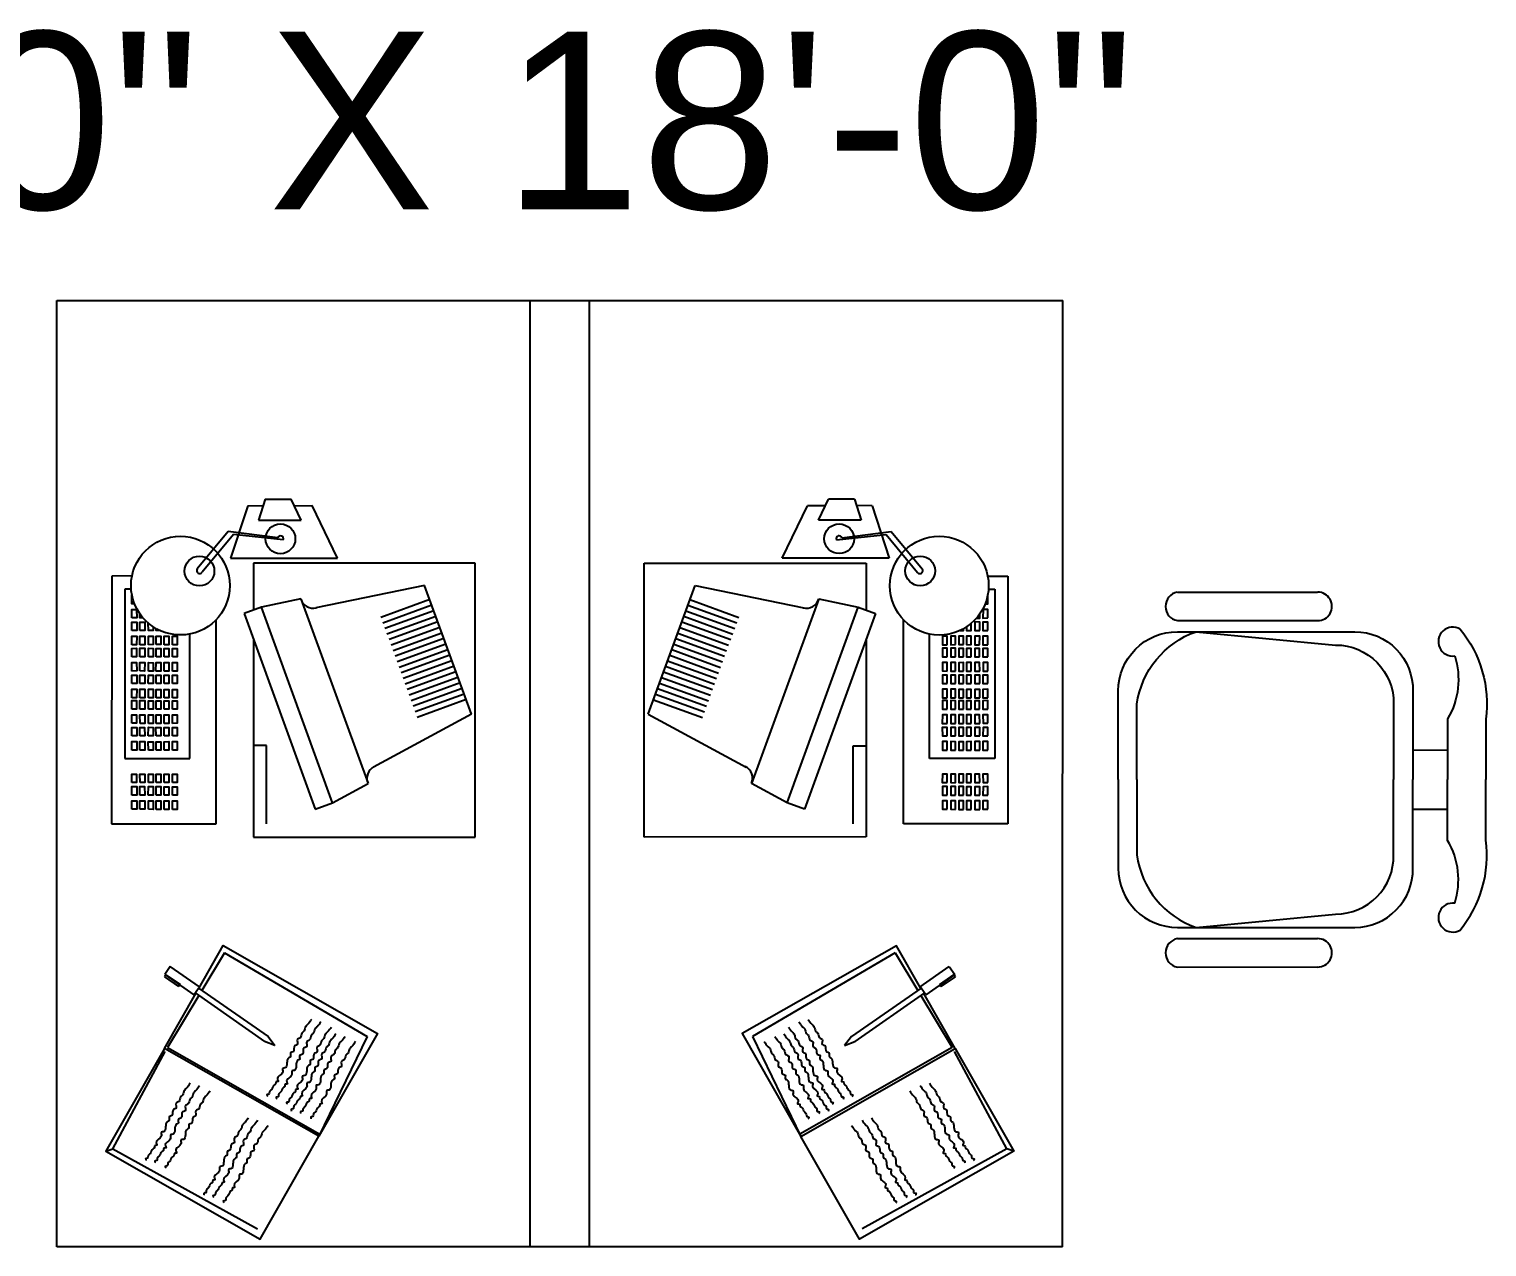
# Model space of a CAD drawing. Header units: inches. Extents: x 6322 to 85903, y -36042 to 7673.
# Drawn here: x 62094.3 to 62168.2, y 5652 to 5713.8 of the extents above; entities that cross this region are included whole.
import ezdxf
from ezdxf.enums import TextEntityAlignment as Align

# ---------------------------------------------------------------- set-up
doc = ezdxf.new("R2010")
doc.units = ezdxf.units.IN
doc.header["$LTSCALE"] = 10
doc.linetypes.add('Amconstr', pattern=[9999, 9999, 0])
for name, color, linetype in [('A-TEXT-P', 3, 'Continuous'), ('HATCH', 251, 'Continuous'), ('NOITHAT', 21, 'Continuous'), ('TIM', 14, 'Continuous')]:
    doc.layers.add(name, color=color, linetype=linetype)
doc.styles.add('1by8in-1F', font='arial.ttf', dxfattribs={"height": 6})

# ---------------------------------------------------------------- blocks, each defined once
blk = doc.blocks.new('pdf plan')
at = {"layer": 'HATCH'}
for p, q in [((388.901, 373.754), (388.918, 383.107)), ((388.918, 383.107), (394.179, 383.098)), ((393.578, 373.746), (393.594, 383.099)), ((394.163, 373.745), (394.179, 383.098)), ((394.179, 383.098), (398.856, 383.09)), ((398.839, 373.736), (398.856, 383.09)), ((392.596, 380.144), (392.113, 379.969)), ((395.167, 380.14), (395.649, 379.963)), ((392.616, 380.089), (392.133, 379.914)), ((392.636, 380.034), (392.153, 379.86)), ((392.655, 379.979), (392.173, 379.805)), ((395.127, 380.03), (395.609, 379.853)), ((395.147, 380.085), (395.629, 379.908)), ((392.675, 379.924), (392.193, 379.75)), ((392.695, 379.869), (392.213, 379.695)), ((395.067, 379.865), (395.549, 379.689)), ((395.087, 379.92), (395.569, 379.744)), ((395.107, 379.975), (395.589, 379.799)), ((392.715, 379.814), (392.233, 379.64)), ((392.735, 379.759), (392.252, 379.585)), ((392.755, 379.704), (392.272, 379.53)), ((395.007, 379.7), (395.488, 379.524)), ((395.027, 379.755), (395.509, 379.579)), ((395.047, 379.81), (395.529, 379.634)), ((392.775, 379.649), (392.292, 379.475)), ((392.795, 379.594), (392.312, 379.42)), ((394.966, 379.591), (395.448, 379.414)), ((394.986, 379.646), (395.468, 379.469)), ((392.815, 379.539), (392.332, 379.365)), ((392.815, 379.539), (392.332, 379.365)), ((392.835, 379.485), (392.352, 379.31)), ((392.854, 379.43), (392.372, 379.255)), ((394.906, 379.426), (395.388, 379.25)), ((394.926, 379.481), (395.408, 379.304)), ((394.946, 379.536), (395.428, 379.359)), ((394.946, 379.536), (395.428, 379.359)), ((392.874, 379.375), (392.392, 379.2)), ((392.894, 379.32), (392.412, 379.145)), ((392.914, 379.265), (392.432, 379.09)), ((394.846, 379.261), (395.328, 379.085)), ((394.866, 379.316), (395.348, 379.14)), ((394.886, 379.371), (395.368, 379.195)), ((392.934, 379.21), (392.451, 379.035)), ((392.954, 379.155), (392.471, 378.98)), ((394.806, 379.151), (395.288, 378.975)), ((394.826, 379.206), (395.308, 379.03)), ((398.839, 373.736), (388.901, 373.754))]:
    blk.add_line(p, q, dxfattribs=at)
for points in [[(389.678, 380.109), (389.653, 380.109), (389.653, 380.192), (389.654, 380.192)], [(398.085, 380.094), (398.11, 380.094), (398.11, 380.177), (398.109, 380.177)], [(389.763, 379.968), (389.732, 379.968), (389.732, 380.007)], [(397.999, 379.953), (398.03, 379.953), (398.03, 379.993)], [(389.862, 379.88), (389.862, 379.845), (389.815, 379.845), (389.815, 379.916)], [(389.926, 379.845), (389.891, 379.845), (389.891, 379.863)], [(397.836, 379.831), (397.871, 379.831), (397.871, 379.848)], [(397.9, 379.866), (397.9, 379.831), (397.947, 379.83), (397.947, 379.901)]]:
    blk.add_lwpolyline(points, dxfattribs=at)
for points in [[(389.653, 379.968), (389.653, 380.051), (389.7, 380.051), (389.7, 379.968)], [(398.109, 379.953), (398.11, 380.036), (398.063, 380.036), (398.062, 379.953)], [(389.653, 379.845), (389.653, 379.928), (389.7, 379.928), (389.7, 379.845)], [(389.732, 379.845), (389.732, 379.928), (389.779, 379.928), (389.779, 379.845)], [(398.03, 379.83), (398.03, 379.913), (397.983, 379.914), (397.983, 379.83)], [(398.109, 379.83), (398.109, 379.913), (398.062, 379.913), (398.062, 379.83)], [(389.652, 379.704), (389.653, 379.787), (389.7, 379.787), (389.699, 379.704)], [(389.732, 379.704), (389.732, 379.787), (389.779, 379.787), (389.779, 379.704)], [(389.815, 379.704), (389.815, 379.787), (389.862, 379.787), (389.862, 379.704)], [(389.891, 379.704), (389.891, 379.787), (389.938, 379.787), (389.938, 379.704)], [(389.97, 379.703), (389.971, 379.787), (390.018, 379.787), (390.017, 379.703)], [(390.054, 379.703), (390.054, 379.786), (390.101, 379.786), (390.101, 379.703)], [(397.708, 379.69), (397.708, 379.773), (397.661, 379.773), (397.661, 379.69)], [(397.791, 379.69), (397.791, 379.773), (397.744, 379.773), (397.744, 379.69)], [(397.87, 379.69), (397.871, 379.773), (397.824, 379.773), (397.823, 379.69)], [(397.946, 379.689), (397.946, 379.773), (397.9, 379.773), (397.899, 379.69)], [(398.029, 379.689), (398.03, 379.772), (397.983, 379.773), (397.982, 379.689)], [(398.109, 379.689), (398.109, 379.772), (398.062, 379.772), (398.062, 379.689)], [(389.652, 379.585), (389.652, 379.668), (389.699, 379.668), (389.699, 379.585)], [(389.732, 379.585), (389.732, 379.668), (389.779, 379.668), (389.779, 379.584)], [(389.815, 379.584), (389.815, 379.668), (389.862, 379.667), (389.862, 379.584)], [(389.891, 379.584), (389.891, 379.667), (389.938, 379.667), (389.938, 379.584)], [(389.97, 379.584), (389.97, 379.667), (390.017, 379.667), (390.017, 379.584)], [(390.053, 379.584), (390.053, 379.667), (390.1, 379.667), (390.1, 379.584)], [(397.708, 379.571), (397.708, 379.654), (397.661, 379.654), (397.661, 379.571)], [(397.791, 379.57), (397.791, 379.654), (397.744, 379.654), (397.744, 379.57)], [(397.87, 379.57), (397.87, 379.653), (397.823, 379.653), (397.823, 379.57)], [(397.946, 379.57), (397.946, 379.653), (397.899, 379.653), (397.899, 379.57)], [(398.029, 379.57), (398.029, 379.653), (397.982, 379.653), (397.982, 379.57)], [(398.109, 379.57), (398.109, 379.653), (398.062, 379.653), (398.062, 379.57)], [(389.652, 379.444), (389.652, 379.527), (389.699, 379.527), (389.699, 379.444)], [(389.652, 379.321), (389.652, 379.404), (389.699, 379.404), (389.699, 379.321)], [(389.731, 379.444), (389.732, 379.527), (389.779, 379.527), (389.778, 379.443)], [(389.731, 379.321), (389.731, 379.404), (389.778, 379.404), (389.778, 379.321)], [(389.814, 379.32), (389.815, 379.404), (389.861, 379.404), (389.861, 379.32)], [(389.815, 379.443), (389.815, 379.527), (389.862, 379.526), (389.862, 379.443)], [(389.89, 379.443), (389.891, 379.526), (389.938, 379.526), (389.937, 379.443)], [(389.89, 379.32), (389.89, 379.403), (389.937, 379.403), (389.937, 379.32)], [(389.97, 379.443), (389.97, 379.526), (390.017, 379.526), (390.017, 379.443)], [(389.97, 379.32), (389.97, 379.403), (390.017, 379.403), (390.017, 379.32)], [(390.053, 379.443), (390.053, 379.526), (390.1, 379.526), (390.1, 379.443)], [(390.053, 379.32), (390.053, 379.403), (390.1, 379.403), (390.1, 379.32)], [(397.707, 379.429), (397.708, 379.513), (397.661, 379.513), (397.66, 379.43)], [(397.791, 379.429), (397.791, 379.513), (397.744, 379.513), (397.744, 379.429)], [(397.87, 379.429), (397.87, 379.512), (397.823, 379.512), (397.823, 379.429)], [(397.946, 379.429), (397.946, 379.512), (397.899, 379.512), (397.899, 379.429)], [(398.029, 379.429), (398.029, 379.512), (397.982, 379.512), (397.982, 379.429)], [(398.109, 379.429), (398.109, 379.512), (398.062, 379.512), (398.062, 379.429)], [(389.652, 379.18), (389.652, 379.263), (389.699, 379.263), (389.698, 379.18)], [(389.731, 379.18), (389.731, 379.263), (389.778, 379.263), (389.778, 379.179)], [(389.814, 379.179), (389.814, 379.263), (389.861, 379.263), (389.861, 379.179)], [(389.89, 379.179), (389.89, 379.262), (389.937, 379.262), (389.937, 379.179)], [(389.97, 379.179), (389.97, 379.262), (390.017, 379.262), (390.016, 379.179)], [(390.053, 379.179), (390.053, 379.262), (390.1, 379.262), (390.1, 379.179)], [(397.707, 379.307), (397.707, 379.39), (397.66, 379.39), (397.66, 379.307)], [(397.79, 379.306), (397.79, 379.39), (397.743, 379.39), (397.743, 379.306)], [(397.87, 379.306), (397.87, 379.389), (397.823, 379.39), (397.823, 379.306)], [(397.946, 379.306), (397.946, 379.389), (397.899, 379.389), (397.899, 379.306)], [(398.029, 379.306), (398.029, 379.389), (397.982, 379.389), (397.982, 379.306)], [(398.108, 379.306), (398.108, 379.389), (398.061, 379.389), (398.061, 379.306)], [(389.651, 379.068), (389.651, 379.151), (389.698, 379.151), (389.698, 379.068)], [(389.731, 379.067), (389.731, 379.151), (389.778, 379.151), (389.778, 379.067)], [(389.814, 379.067), (389.814, 379.15), (389.861, 379.15), (389.861, 379.067)], [(389.89, 379.067), (389.89, 379.15), (389.937, 379.15), (389.937, 379.067)], [(389.969, 379.067), (389.969, 379.15), (390.016, 379.15), (390.016, 379.067)], [(390.052, 379.067), (390.053, 379.15), (390.1, 379.15), (390.099, 379.067)], [(397.707, 379.166), (397.707, 379.249), (397.66, 379.249), (397.66, 379.166)], [(397.707, 379.053), (397.707, 379.137), (397.66, 379.137), (397.66, 379.054)], [(397.79, 379.165), (397.79, 379.249), (397.743, 379.249), (397.743, 379.165)], [(397.79, 379.053), (397.79, 379.136), (397.743, 379.137), (397.743, 379.053)], [(397.869, 379.053), (397.869, 379.136), (397.823, 379.136), (397.822, 379.053)], [(397.87, 379.165), (397.87, 379.248), (397.823, 379.248), (397.823, 379.165)], [(397.945, 379.165), (397.946, 379.248), (397.899, 379.248), (397.898, 379.165)], [(397.945, 379.053), (397.945, 379.136), (397.898, 379.136), (397.898, 379.053)], [(398.028, 379.053), (398.028, 379.136), (397.982, 379.136), (397.981, 379.053)], [(398.029, 379.165), (398.029, 379.248), (397.982, 379.248), (397.982, 379.165)], [(398.108, 379.165), (398.108, 379.248), (398.061, 379.248), (398.061, 379.165)], [(398.108, 379.053), (398.108, 379.136), (398.061, 379.136), (398.061, 379.053)], [(389.651, 378.927), (389.651, 379.01), (389.698, 379.01), (389.698, 378.927)], [(389.731, 378.926), (389.731, 379.01), (389.778, 379.01), (389.778, 378.926)], [(389.814, 378.926), (389.814, 379.009), (389.861, 379.009), (389.861, 378.926)], [(389.89, 378.926), (389.89, 379.009), (389.937, 379.009), (389.937, 378.926)], [(389.969, 378.926), (389.969, 379.009), (390.016, 379.009), (390.016, 378.926)], [(390.052, 378.926), (390.052, 379.009), (390.099, 379.009), (390.099, 378.926)], [(397.706, 378.912), (397.707, 378.996), (397.66, 378.996), (397.659, 378.912)], [(397.79, 378.912), (397.79, 378.995), (397.743, 378.996), (397.743, 378.912)], [(397.869, 378.912), (397.869, 378.995), (397.822, 378.995), (397.822, 378.912)], [(397.945, 378.912), (397.945, 378.995), (397.898, 378.995), (397.898, 378.912)], [(398.028, 378.912), (398.028, 378.995), (397.981, 378.995), (397.981, 378.912)], [(398.108, 378.912), (398.108, 378.995), (398.061, 378.995), (398.061, 378.912)], [(389.651, 378.804), (389.651, 378.887), (389.698, 378.887), (389.698, 378.804)], [(389.73, 378.803), (389.73, 378.887), (389.777, 378.887), (389.777, 378.803)], [(389.813, 378.803), (389.814, 378.887), (389.861, 378.886), (389.86, 378.803)], [(389.889, 378.803), (389.889, 378.886), (389.936, 378.886), (389.936, 378.803)], [(389.969, 378.803), (389.969, 378.886), (390.016, 378.886), (390.016, 378.803)], [(390.052, 378.803), (390.052, 378.886), (390.099, 378.886), (390.099, 378.803)], [(397.706, 378.789), (397.706, 378.873), (397.659, 378.873), (397.659, 378.79)], [(397.789, 378.789), (397.79, 378.872), (397.743, 378.873), (397.742, 378.789)], [(397.869, 378.789), (397.869, 378.872), (397.822, 378.872), (397.822, 378.789)], [(397.945, 378.789), (397.945, 378.872), (397.898, 378.872), (397.898, 378.789)], [(398.028, 378.789), (398.028, 378.872), (397.981, 378.872), (397.981, 378.789)], [(398.107, 378.789), (398.108, 378.872), (398.061, 378.872), (398.06, 378.789)], [(389.651, 378.663), (389.651, 378.746), (389.698, 378.746), (389.698, 378.663)], [(389.73, 378.662), (389.73, 378.746), (389.777, 378.746), (389.777, 378.662)], [(389.813, 378.662), (389.813, 378.745), (389.86, 378.745), (389.86, 378.662)], [(389.889, 378.662), (389.889, 378.745), (389.936, 378.745), (389.936, 378.662)], [(389.969, 378.662), (389.969, 378.745), (390.016, 378.745), (390.016, 378.662)], [(390.052, 378.662), (390.052, 378.745), (390.099, 378.745), (390.099, 378.662)], [(397.706, 378.648), (397.706, 378.732), (397.659, 378.732), (397.659, 378.649)], [(397.789, 378.648), (397.789, 378.731), (397.742, 378.732), (397.742, 378.648)], [(397.869, 378.648), (397.869, 378.731), (397.822, 378.731), (397.822, 378.648)], [(397.945, 378.648), (397.945, 378.731), (397.898, 378.731), (397.898, 378.648)], [(398.028, 378.648), (398.028, 378.731), (397.981, 378.731), (397.981, 378.648)], [(398.107, 378.648), (398.107, 378.731), (398.06, 378.731), (398.06, 378.648)], [(389.65, 378.341), (389.65, 378.424), (389.697, 378.424), (389.697, 378.341)], [(389.73, 378.341), (389.73, 378.424), (389.777, 378.424), (389.777, 378.341)], [(389.813, 378.341), (389.813, 378.424), (389.86, 378.424), (389.86, 378.34)], [(389.889, 378.34), (389.889, 378.424), (389.936, 378.423), (389.936, 378.34)], [(389.968, 378.34), (389.968, 378.423), (390.015, 378.423), (390.015, 378.34)], [(390.051, 378.34), (390.051, 378.423), (390.098, 378.423), (390.098, 378.34)], [(397.705, 378.327), (397.706, 378.41), (397.659, 378.41), (397.658, 378.327)], [(397.789, 378.326), (397.789, 378.41), (397.742, 378.41), (397.742, 378.327)], [(397.868, 378.326), (397.868, 378.409), (397.821, 378.41), (397.821, 378.326)], [(397.944, 378.326), (397.944, 378.409), (397.897, 378.409), (397.897, 378.326)], [(398.027, 378.326), (398.027, 378.409), (397.98, 378.409), (397.98, 378.326)], [(398.107, 378.326), (398.107, 378.409), (398.06, 378.409), (398.06, 378.326)], [(389.65, 378.218), (389.65, 378.301), (389.697, 378.301), (389.697, 378.218)], [(389.729, 378.218), (389.729, 378.301), (389.776, 378.301), (389.776, 378.218)], [(389.812, 378.218), (389.813, 378.301), (389.86, 378.301), (389.859, 378.217)], [(389.888, 378.217), (389.888, 378.301), (389.935, 378.301), (389.935, 378.217)], [(389.968, 378.217), (389.968, 378.3), (390.015, 378.3), (390.015, 378.217)], [(390.051, 378.217), (390.051, 378.3), (390.098, 378.3), (390.098, 378.217)], [(397.705, 378.204), (397.705, 378.287), (397.658, 378.287), (397.658, 378.204)], [(397.788, 378.204), (397.788, 378.287), (397.742, 378.287), (397.741, 378.204)], [(397.868, 378.203), (397.868, 378.287), (397.821, 378.287), (397.821, 378.203)], [(397.944, 378.203), (397.944, 378.286), (397.897, 378.286), (397.897, 378.203)], [(398.027, 378.203), (398.027, 378.286), (397.98, 378.286), (397.98, 378.203)], [(398.106, 378.203), (398.106, 378.286), (398.06, 378.286), (398.059, 378.203)], [(389.65, 378.077), (389.65, 378.16), (389.697, 378.16), (389.697, 378.077)], [(389.729, 378.077), (389.729, 378.16), (389.776, 378.16), (389.776, 378.077)], [(389.812, 378.077), (389.812, 378.16), (389.859, 378.16), (389.859, 378.076)], [(389.888, 378.076), (389.888, 378.16), (389.935, 378.159), (389.935, 378.076)], [(389.968, 378.076), (389.968, 378.159), (390.015, 378.159), (390.015, 378.076)], [(390.051, 378.076), (390.051, 378.159), (390.098, 378.159), (390.098, 378.076)], [(397.705, 378.063), (397.705, 378.146), (397.658, 378.146), (397.658, 378.063)], [(397.788, 378.062), (397.788, 378.146), (397.741, 378.146), (397.741, 378.063)], [(397.868, 378.062), (397.868, 378.146), (397.821, 378.146), (397.821, 378.062)], [(397.943, 378.062), (397.944, 378.145), (397.897, 378.145), (397.897, 378.062)], [(398.027, 378.062), (398.027, 378.145), (397.98, 378.145), (397.98, 378.062)], [(398.106, 378.062), (398.106, 378.145), (398.059, 378.145), (398.059, 378.062)]]:
    blk.add_lwpolyline(points, close=True, dxfattribs=at)
for points in [[(391.42, 375.998), (391.384, 375.949), (391.363, 375.927), (391.347, 375.883), (391.326, 375.862), (391.31, 375.818), (391.282, 375.801), (391.279, 375.749), (391.255, 375.739), (391.238, 375.678), (391.214, 375.668), (391.209, 375.626), (391.195, 375.618), (391.157, 375.518), (391.137, 375.514), (391.135, 375.479), (391.084, 375.405), (391.09, 375.385), (391.069, 375.381), (391.064, 375.358), (391.051, 375.348), (391.023, 375.303), (391.003, 375.281), (390.998, 375.258), (390.978, 375.252), (390.981, 375.242), (390.977, 375.235)], [(391.512, 375.973), (391.475, 375.925), (391.454, 375.903), (391.438, 375.859), (391.417, 375.838), (391.401, 375.794), (391.373, 375.777), (391.37, 375.725), (391.346, 375.715), (391.33, 375.654), (391.305, 375.643), (391.3, 375.602), (391.286, 375.594), (391.249, 375.494), (391.228, 375.49), (391.226, 375.455), (391.175, 375.381), (391.181, 375.361), (391.16, 375.357), (391.156, 375.334), (391.142, 375.324), (391.114, 375.279), (391.094, 375.257), (391.09, 375.233), (391.069, 375.228), (391.072, 375.218), (391.068, 375.211)], [(396.237, 375.965), (396.273, 375.917), (396.294, 375.895), (396.31, 375.85), (396.331, 375.829), (396.347, 375.785), (396.374, 375.768), (396.377, 375.716), (396.401, 375.706), (396.418, 375.645), (396.442, 375.634), (396.447, 375.593), (396.461, 375.585), (396.498, 375.485), (396.519, 375.481), (396.52, 375.446), (396.571, 375.372), (396.565, 375.351), (396.586, 375.347), (396.59, 375.324), (396.604, 375.315), (396.632, 375.269), (396.651, 375.247), (396.656, 375.224), (396.676, 375.218), (396.674, 375.208), (396.677, 375.201)], [(396.328, 375.989), (396.364, 375.941), (396.385, 375.918), (396.401, 375.874), (396.422, 375.853), (396.438, 375.809), (396.466, 375.792), (396.468, 375.74), (396.492, 375.73), (396.509, 375.669), (396.533, 375.658), (396.538, 375.617), (396.552, 375.609), (396.589, 375.509), (396.61, 375.505), (396.611, 375.47), (396.662, 375.395), (396.657, 375.375), (396.677, 375.371), (396.682, 375.348), (396.696, 375.338), (396.723, 375.293), (396.743, 375.271), (396.747, 375.247), (396.768, 375.242), (396.765, 375.232), (396.769, 375.225)], [(391.615, 375.921), (391.578, 375.873), (391.557, 375.851), (391.541, 375.807), (391.52, 375.786), (391.504, 375.742), (391.476, 375.725), (391.474, 375.673), (391.449, 375.663), (391.433, 375.602), (391.408, 375.591), (391.403, 375.55), (391.389, 375.542), (391.352, 375.442), (391.331, 375.438), (391.329, 375.403), (391.278, 375.329), (391.284, 375.309), (391.263, 375.305), (391.259, 375.281), (391.245, 375.272), (391.217, 375.226), (391.197, 375.204), (391.193, 375.181), (391.172, 375.176), (391.175, 375.166), (391.171, 375.159)], [(391.66, 375.854), (391.624, 375.805), (391.602, 375.783), (391.587, 375.739), (391.565, 375.718), (391.549, 375.674), (391.521, 375.657), (391.519, 375.605), (391.494, 375.595), (391.478, 375.534), (391.454, 375.523), (391.448, 375.482), (391.434, 375.474), (391.397, 375.374), (391.376, 375.37), (391.375, 375.335), (391.324, 375.261), (391.329, 375.241), (391.309, 375.237), (391.304, 375.214), (391.29, 375.204), (391.262, 375.159), (391.243, 375.137), (391.238, 375.113), (391.217, 375.108), (391.22, 375.098), (391.217, 375.091)], [(391.751, 375.829), (391.715, 375.781), (391.693, 375.759), (391.678, 375.715), (391.656, 375.694), (391.641, 375.65), (391.613, 375.633), (391.61, 375.581), (391.586, 375.571), (391.569, 375.51), (391.545, 375.499), (391.539, 375.458), (391.525, 375.45), (391.488, 375.35), (391.467, 375.346), (391.466, 375.311), (391.415, 375.237), (391.42, 375.217), (391.4, 375.213), (391.395, 375.189), (391.381, 375.18), (391.353, 375.134), (391.334, 375.112), (391.329, 375.089), (391.309, 375.084), (391.311, 375.074), (391.308, 375.067)], [(395.997, 375.822), (396.033, 375.774), (396.054, 375.751), (396.07, 375.707), (396.091, 375.686), (396.107, 375.642), (396.135, 375.625), (396.137, 375.573), (396.161, 375.563), (396.178, 375.502), (396.202, 375.491), (396.207, 375.45), (396.221, 375.442), (396.258, 375.342), (396.279, 375.338), (396.28, 375.303), (396.331, 375.228), (396.325, 375.208), (396.346, 375.204), (396.351, 375.181), (396.364, 375.171), (396.392, 375.126), (396.412, 375.104), (396.416, 375.08), (396.437, 375.075), (396.434, 375.065), (396.437, 375.058)], [(396.088, 375.846), (396.124, 375.797), (396.145, 375.775), (396.161, 375.731), (396.182, 375.71), (396.198, 375.666), (396.226, 375.649), (396.228, 375.597), (396.253, 375.586), (396.269, 375.525), (396.293, 375.515), (396.298, 375.473), (396.312, 375.466), (396.349, 375.366), (396.37, 375.362), (396.371, 375.327), (396.422, 375.252), (396.417, 375.232), (396.437, 375.228), (396.442, 375.205), (396.456, 375.195), (396.483, 375.149), (396.503, 375.127), (396.507, 375.104), (396.528, 375.099), (396.525, 375.088), (396.529, 375.082)], [(396.133, 375.913), (396.169, 375.865), (396.191, 375.843), (396.206, 375.798), (396.228, 375.778), (396.243, 375.733), (396.271, 375.716), (396.274, 375.665), (396.298, 375.654), (396.314, 375.593), (396.339, 375.583), (396.344, 375.541), (396.358, 375.533), (396.395, 375.433), (396.415, 375.429), (396.417, 375.394), (396.468, 375.32), (396.462, 375.299), (396.483, 375.295), (396.487, 375.272), (396.501, 375.263), (396.528, 375.217), (396.548, 375.195), (396.553, 375.172), (396.573, 375.166), (396.57, 375.156), (396.574, 375.15)], [(391.854, 375.777), (391.818, 375.729), (391.797, 375.707), (391.781, 375.663), (391.759, 375.642), (391.744, 375.598), (391.716, 375.581), (391.713, 375.529), (391.689, 375.519), (391.672, 375.458), (391.648, 375.447), (391.642, 375.406), (391.628, 375.398), (391.591, 375.298), (391.571, 375.294), (391.569, 375.259), (391.518, 375.185), (391.523, 375.165), (391.503, 375.161), (391.498, 375.137), (391.484, 375.128), (391.457, 375.082), (391.437, 375.06), (391.432, 375.037), (391.412, 375.032), (391.415, 375.021), (391.411, 375.015)], [(395.894, 375.77), (395.93, 375.722), (395.951, 375.7), (395.966, 375.655), (395.988, 375.635), (396.003, 375.59), (396.031, 375.573), (396.034, 375.521), (396.058, 375.511), (396.074, 375.45), (396.099, 375.439), (396.104, 375.398), (396.118, 375.39), (396.155, 375.29), (396.175, 375.286), (396.177, 375.251), (396.228, 375.177), (396.222, 375.156), (396.243, 375.152), (396.247, 375.129), (396.261, 375.12), (396.289, 375.074), (396.308, 375.052), (396.313, 375.029), (396.333, 375.023), (396.33, 375.013), (396.334, 375.006)], [(390.22, 375.368), (390.184, 375.32), (390.163, 375.298), (390.147, 375.254), (390.126, 375.233), (390.11, 375.189), (390.082, 375.172), (390.079, 375.12), (390.055, 375.11), (390.038, 375.049), (390.014, 375.038), (390.009, 374.997), (389.994, 374.989), (389.957, 374.889), (389.937, 374.885), (389.935, 374.85), (389.884, 374.776), (389.889, 374.756), (389.869, 374.752), (389.864, 374.728), (389.85, 374.719), (389.823, 374.673), (389.803, 374.651), (389.798, 374.628), (389.778, 374.623), (389.781, 374.612), (389.777, 374.606)], [(390.311, 375.344), (390.275, 375.296), (390.254, 375.274), (390.238, 375.229), (390.217, 375.209), (390.201, 375.165), (390.173, 375.148), (390.17, 375.096), (390.146, 375.085), (390.129, 375.025), (390.105, 375.014), (390.1, 374.973), (390.086, 374.965), (390.048, 374.865), (390.028, 374.861), (390.026, 374.826), (389.975, 374.752), (389.981, 374.731), (389.96, 374.727), (389.955, 374.704), (389.942, 374.695), (389.914, 374.649), (389.894, 374.627), (389.889, 374.604), (389.869, 374.599), (389.872, 374.588), (389.868, 374.582)], [(390.415, 375.292), (390.378, 375.244), (390.357, 375.222), (390.341, 375.177), (390.32, 375.157), (390.304, 375.112), (390.276, 375.096), (390.273, 375.044), (390.249, 375.033), (390.233, 374.972), (390.208, 374.962), (390.203, 374.921), (390.189, 374.913), (390.152, 374.813), (390.131, 374.809), (390.129, 374.774), (390.078, 374.7), (390.084, 374.679), (390.063, 374.675), (390.059, 374.652), (390.045, 374.643), (390.017, 374.597), (389.997, 374.575), (389.993, 374.552), (389.972, 374.546), (389.975, 374.536), (389.971, 374.53)], [(397.331, 375.28), (397.367, 375.232), (397.389, 375.209), (397.404, 375.165), (397.426, 375.144), (397.441, 375.1), (397.469, 375.083), (397.472, 375.031), (397.496, 375.021), (397.512, 374.96), (397.536, 374.949), (397.542, 374.908), (397.556, 374.9), (397.593, 374.8), (397.613, 374.796), (397.615, 374.761), (397.666, 374.686), (397.66, 374.666), (397.68, 374.662), (397.685, 374.639), (397.699, 374.629), (397.726, 374.584), (397.746, 374.562), (397.751, 374.538), (397.771, 374.533), (397.768, 374.523), (397.772, 374.516)], [(397.435, 375.332), (397.471, 375.283), (397.492, 375.261), (397.508, 375.217), (397.529, 375.196), (397.544, 375.152), (397.572, 375.135), (397.575, 375.083), (397.599, 375.072), (397.616, 375.011), (397.64, 375.001), (397.645, 374.959), (397.659, 374.952), (397.696, 374.851), (397.716, 374.847), (397.718, 374.812), (397.769, 374.738), (397.763, 374.718), (397.784, 374.714), (397.788, 374.69), (397.802, 374.681), (397.83, 374.635), (397.849, 374.613), (397.854, 374.59), (397.874, 374.584), (397.872, 374.574), (397.875, 374.568)], [(397.526, 375.355), (397.562, 375.307), (397.583, 375.285), (397.599, 375.241), (397.62, 375.22), (397.636, 375.175), (397.664, 375.158), (397.666, 375.107), (397.69, 375.096), (397.707, 375.035), (397.731, 375.025), (397.736, 374.983), (397.75, 374.975), (397.787, 374.875), (397.808, 374.871), (397.809, 374.836), (397.86, 374.762), (397.854, 374.742), (397.875, 374.737), (397.88, 374.714), (397.893, 374.705), (397.921, 374.659), (397.941, 374.637), (397.945, 374.614), (397.966, 374.608), (397.963, 374.598), (397.966, 374.592)], [(390.794, 375.026), (390.758, 374.978), (390.736, 374.955), (390.721, 374.911), (390.699, 374.89), (390.684, 374.846), (390.656, 374.829), (390.653, 374.778), (390.629, 374.767), (390.612, 374.706), (390.588, 374.696), (390.582, 374.654), (390.568, 374.647), (390.531, 374.547), (390.511, 374.543), (390.509, 374.508), (390.458, 374.433), (390.463, 374.413), (390.443, 374.409), (390.438, 374.386), (390.424, 374.377), (390.396, 374.331), (390.377, 374.309), (390.372, 374.286), (390.352, 374.28), (390.354, 374.27), (390.351, 374.263)], [(390.885, 375.002), (390.849, 374.953), (390.828, 374.931), (390.812, 374.887), (390.79, 374.866), (390.775, 374.822), (390.747, 374.805), (390.744, 374.753), (390.72, 374.743), (390.703, 374.682), (390.679, 374.672), (390.673, 374.63), (390.659, 374.622), (390.622, 374.522), (390.602, 374.518), (390.6, 374.483), (390.549, 374.409), (390.554, 374.389), (390.534, 374.385), (390.529, 374.362), (390.515, 374.352), (390.488, 374.307), (390.468, 374.285), (390.463, 374.262), (390.443, 374.256), (390.446, 374.246), (390.442, 374.239)], [(390.988, 374.95), (390.952, 374.901), (390.931, 374.879), (390.915, 374.835), (390.893, 374.814), (390.878, 374.77), (390.85, 374.753), (390.847, 374.701), (390.823, 374.691), (390.806, 374.63), (390.782, 374.62), (390.777, 374.578), (390.762, 374.57), (390.725, 374.47), (390.705, 374.466), (390.703, 374.431), (390.652, 374.357), (390.657, 374.337), (390.637, 374.333), (390.632, 374.31), (390.618, 374.3), (390.591, 374.255), (390.571, 374.233), (390.566, 374.209), (390.546, 374.204), (390.549, 374.194), (390.545, 374.187)], [(396.756, 374.939), (396.792, 374.891), (396.814, 374.869), (396.829, 374.824), (396.851, 374.804), (396.866, 374.759), (396.894, 374.742), (396.897, 374.691), (396.921, 374.68), (396.937, 374.619), (396.962, 374.609), (396.967, 374.567), (396.981, 374.559), (397.018, 374.459), (397.038, 374.455), (397.04, 374.42), (397.091, 374.346), (397.085, 374.325), (397.106, 374.321), (397.11, 374.298), (397.124, 374.289), (397.151, 374.243), (397.171, 374.221), (397.176, 374.198), (397.196, 374.192), (397.193, 374.182), (397.197, 374.176)], [(396.86, 374.991), (396.896, 374.943), (396.917, 374.92), (396.933, 374.876), (396.954, 374.855), (396.97, 374.811), (396.997, 374.794), (397, 374.742), (397.024, 374.732), (397.041, 374.671), (397.065, 374.66), (397.07, 374.619), (397.084, 374.611), (397.121, 374.511), (397.142, 374.507), (397.143, 374.472), (397.194, 374.398), (397.188, 374.377), (397.209, 374.373), (397.213, 374.35), (397.227, 374.341), (397.255, 374.295), (397.274, 374.273), (397.279, 374.25), (397.299, 374.244), (397.297, 374.234), (397.3, 374.227)], [(396.951, 375.015), (396.987, 374.967), (397.008, 374.944), (397.024, 374.9), (397.045, 374.879), (397.061, 374.835), (397.089, 374.818), (397.091, 374.766), (397.115, 374.756), (397.132, 374.695), (397.156, 374.684), (397.161, 374.643), (397.175, 374.635), (397.212, 374.535), (397.233, 374.531), (397.234, 374.496), (397.285, 374.421), (397.28, 374.401), (397.3, 374.397), (397.305, 374.374), (397.319, 374.364), (397.346, 374.319), (397.366, 374.297), (397.37, 374.273), (397.391, 374.268), (397.388, 374.258), (397.392, 374.251)]]:
    blk.add_spline(points, degree=3, dxfattribs=at)
at = {"layer": 'NOITHAT'}
for p, q in [((390.972, 381.139), (390.904, 380.932)), ((390.972, 381.139), (391.227, 381.139)), ((391.327, 380.931), (391.227, 381.139)), ((396.438, 380.922), (396.539, 381.129)), ((396.794, 381.129), (396.539, 381.129)), ((396.794, 381.129), (396.862, 380.922)), ((390.799, 381.076), (390.627, 380.559)), ((390.799, 381.076), (390.951, 381.076)), ((391.258, 381.075), (391.436, 381.075)), ((391.686, 380.557), (391.436, 381.075)), ((396.078, 380.549), (396.33, 381.066)), ((396.508, 381.066), (396.33, 381.066)), ((396.968, 381.065), (396.815, 381.066)), ((396.968, 381.065), (397.137, 380.547)), ((390.904, 380.932), (391.327, 380.931)), ((396.862, 380.922), (396.438, 380.922)), ((390.607, 380.82), (390.3, 380.452)), ((390.659, 380.792), (390.348, 380.418)), ((391.095, 380.759), (390.607, 380.82)), ((391.15, 380.738), (390.659, 380.792)), ((396.616, 380.729), (397.106, 380.781)), ((396.67, 380.749), (397.158, 380.808)), ((397.106, 380.781), (397.416, 380.405)), ((397.158, 380.808), (397.464, 380.439)), ((390.627, 380.559), (391.686, 380.557)), ((390.855, 380.509), (390.855, 380.045)), ((393.047, 380.505), (390.855, 380.509)), ((393.042, 377.797), (393.047, 380.505)), ((394.712, 377.794), (394.717, 380.502)), ((394.717, 380.502), (396.909, 380.498)), ((397.137, 380.547), (396.078, 380.549)), ((396.909, 380.498), (396.908, 380.034)), ((389.454, 380.383), (389.449, 377.933)), ((389.654, 380.383), (389.454, 380.383)), ((392.545, 380.284), (391.469, 380.064)), ((393.006, 379.01), (392.545, 380.284)), ((394.753, 379.007), (395.218, 380.279)), ((395.218, 380.279), (396.294, 380.055)), ((398.11, 380.368), (398.31, 380.367)), ((398.31, 380.367), (398.306, 377.918)), ((389.582, 380.254), (389.579, 378.578)), ((391.323, 380.153), (390.933, 380.073)), ((391.323, 380.153), (391.984, 378.328)), ((396.44, 380.144), (395.773, 378.322)), ((396.44, 380.144), (396.83, 380.063)), ((398.118, 380.239), (398.181, 380.239)), ((398.181, 380.239), (398.178, 378.563)), ((399.984, 380.205), (401.37, 380.203)), ((390.933, 380.073), (390.761, 380.011)), ((390.761, 380.011), (391.462, 378.076)), ((391.633, 378.138), (390.933, 380.073)), ((396.123, 378.13), (396.83, 380.063)), ((397.001, 380), (396.294, 378.068)), ((396.83, 380.063), (397.001, 380)), ((390.481, 377.931), (390.484, 379.948)), ((397.274, 377.919), (397.278, 379.936)), ((399.983, 379.924), (401.37, 379.921)), ((390.224, 378.577), (390.226, 379.808)), ((390.854, 379.755), (390.851, 377.801)), ((396.908, 379.745), (396.904, 377.791)), ((397.533, 378.564), (397.535, 379.795)), ((393.006, 379.01), (392.038, 378.49)), ((394.753, 379.007), (395.719, 378.484)), ((390.981, 378.704), (390.852, 378.704)), ((390.98, 377.93), (390.981, 378.704)), ((396.775, 377.92), (396.777, 378.693)), ((396.777, 378.693), (396.906, 378.693)), ((389.579, 378.578), (390.224, 378.577)), ((398.178, 378.563), (397.533, 378.564)), ((402.308, 378.641), (402.651, 378.64)), ((391.633, 378.138), (391.984, 378.328)), ((396.123, 378.13), (395.773, 378.322)), ((391.462, 378.076), (391.633, 378.138)), ((396.294, 378.068), (396.123, 378.13)), ((402.307, 378.056), (402.65, 378.056)), ((389.449, 377.933), (390.481, 377.931)), ((398.306, 377.918), (397.274, 377.919)), ((390.851, 377.801), (393.042, 377.797)), ((396.904, 377.791), (394.712, 377.794)), ((399.978, 376.782), (401.364, 376.779)), ((390.026, 376.522), (389.971, 376.443)), ((390.313, 376.321), (390.026, 376.522)), ((390.563, 376.658), (390.338, 376.285)), ((390.563, 376.658), (391.97, 375.827)), ((397.188, 376.646), (395.777, 375.82)), ((397.188, 376.646), (397.412, 376.272)), ((389.983, 376.442), (389.969, 376.422)), ((389.969, 376.422), (390.108, 376.324)), ((389.971, 376.443), (390.258, 376.242)), ((389.983, 376.442), (390.123, 376.344)), ((397.437, 376.309), (397.724, 376.508)), ((397.778, 376.429), (397.491, 376.23)), ((397.767, 376.429), (397.627, 376.331)), ((397.781, 376.408), (397.641, 376.311)), ((397.724, 376.508), (397.778, 376.429)), ((397.767, 376.429), (397.781, 376.408)), ((399.977, 376.5), (401.364, 376.498)), ((390.307, 376.235), (389.998, 375.723)), ((390.123, 376.344), (390.108, 376.324)), ((390.258, 376.242), (390.304, 376.308)), ((390.27, 376.261), (390.957, 375.78)), ((390.304, 376.308), (390.313, 376.321)), ((390.304, 376.308), (390.991, 375.828)), ((397.446, 376.296), (396.757, 375.818)), ((397.479, 376.248), (396.79, 375.769)), ((397.446, 376.296), (397.437, 376.309)), ((397.491, 376.23), (397.445, 376.295)), ((397.627, 376.331), (397.641, 376.311)), ((397.442, 376.222), (397.749, 375.71)), ((390.991, 375.828), (391.059, 375.74)), ((391.97, 375.827), (391.49, 374.842)), ((395.777, 375.82), (396.255, 374.833)), ((396.757, 375.818), (396.688, 375.73)), ((389.455, 374.722), (389.975, 375.682)), ((389.998, 375.723), (391.501, 374.863)), ((391.059, 375.74), (390.957, 375.78)), ((397.749, 375.71), (396.243, 374.854)), ((396.688, 375.73), (396.79, 375.769)), ((398.289, 374.706), (397.773, 375.668)), ((389.387, 374.699), (389.455, 374.722)), ((389.455, 374.722), (390.883, 373.929)), ((398.289, 374.706), (396.858, 373.918)), ((398.357, 374.683), (398.289, 374.706))]:
    blk.add_line(p, q, dxfattribs=at)
for points in [[(402.777, 379.835, -0.207066), (403.03, 378.945), (403.029, 378.347)], [(399.397, 378.354), (399.398, 379.231, -0.414214), (399.984, 379.814), (401.738, 379.811, -0.418376), (402.309, 379.225), (402.308, 378.349)], [(399.58, 378.353), (399.582, 379.099, -0.28028), (400.168, 379.814), (401.547, 379.68, -0.418376), (402.119, 379.095), (402.117, 378.349)], [(402.723, 379.57, -0.214578), (402.652, 378.949), (402.651, 378.348)], [(399.397, 378.354), (399.395, 377.477, 0.414214), (399.979, 376.891), (401.732, 376.888, 0.418376), (402.306, 377.472), (402.308, 378.349)], [(399.58, 378.353), (399.579, 377.608, 0.28028), (400.163, 376.891), (401.542, 377.02, 0.418376), (402.116, 377.603), (402.117, 378.349)], [(402.719, 377.126, 0.214578), (402.65, 377.747), (402.651, 378.348)], [(402.772, 376.861, 0.207066), (403.028, 377.749), (403.029, 378.347)]]:
    blk.add_lwpolyline(points, format="xyb", dxfattribs=at)
for points in [[(390.307, 376.306), (390.549, 376.728), (392.071, 375.856), (391.49, 374.842), (389.968, 375.713), (390.278, 376.255)], [(397.442, 376.293), (397.202, 376.716), (395.677, 375.85), (396.255, 374.833), (397.78, 375.7), (397.471, 376.242)]]:
    blk.add_lwpolyline(points, dxfattribs=at)
for points in [[(389.968, 375.713), (389.387, 374.699), (390.909, 373.827), (391.49, 374.842)], [(397.78, 375.7), (398.357, 374.683), (396.832, 373.817), (396.255, 374.833)]]:
    blk.add_lwpolyline(points, close=True, dxfattribs=at)
for centre, radius in [((391.122, 380.748), 0.147), ((396.643, 380.739), 0.147), ((390.133, 380.287), 0.488), ((397.631, 380.273), 0.488), ((390.321, 380.431), 0.147), ((397.443, 380.419), 0.147)]:
    blk.add_circle(centre, radius, dxfattribs=at)
for centre, radius, start, end in [((391.122, 380.748), 0.0292, 339.6629, 159.6629), ((396.643, 380.739), 0.0292, 20.1353, 200.1353), ((390.324, 380.435), 0.0292, 144.924, 324.924), ((397.44, 380.422), 0.0292, 214.8743, 34.8743), ((391.447, 380.191), 0.13, 197.1511, 283.4654), ((396.316, 380.183), 0.13, 256.3329, 342.6472), ((400.009, 380.064), 0.143, 100.4772, 259.5411), ((401.37, 380.062), 0.141, 269.8991, 89.8991), ((402.705, 379.712), 0.143, 59.7219, 277.434), ((392.103, 378.378), 0.13, 116.3329, 202.6472), ((395.653, 378.372), 0.13, 337.1511, 63.4654), ((402.7, 376.984), 0.143, 82.3643, 300.0763), ((400.004, 376.64), 0.143, 100.2572, 259.3211), ((401.364, 376.638), 0.141, 269.8991, 89.8991)]:
    blk.add_arc(centre, radius, start, end, dxfattribs=at)
at = {"layer": 'TIM'}
blk.add_line((389.646, 380.254), (389.582, 380.254), dxfattribs=at)
at = {"layer": 'A-TEXT-P', "style": '1by8in-1F'}
blk.add_text('10\'-0" X 18\'-0"', height=1.75375, rotation=359.8991, dxfattribs=at).set_placement((391.831, 384.881), align=Align.MIDDLE_CENTER)

msp = doc.modelspace()

# ---------------------------------------------------------------- block references
at = {"linetype": 'Amconstr', "lineweight": 25, "xscale": 5.131858713091743, "yscale": 5.131858713091743, "zscale": 5.131858713091743, "rotation": 0.100856521769071}
msp.add_blockref('pdf plan', (60103.28593, 3730.46186), dxfattribs=at)

doc.saveas('drawing.dxf')
